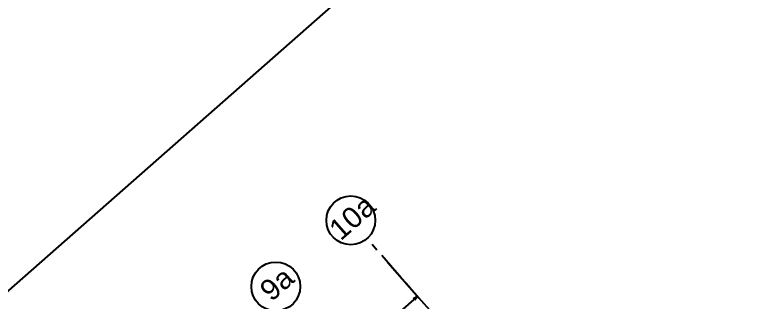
# Model space of a CAD drawing. Header units: millimetres. Extents: x 833946797 to 834440930, y 817746008 to 818399503.
# Drawn here: x 834299991 to 834332002, y 818043939 to 818056296 of the extents above; entities that cross this region are included whole.
import ezdxf

# ---------------------------------------------------------------- set-up
doc = ezdxf.new("R2010")
doc.units = ezdxf.units.MM
doc.header["$LTSCALE"] = 100
doc.linetypes.add('Grid Line', pattern=[22.224999999999994, 12.7, -3.174999999999999, 3.174999999999999, -3.174999999999999])
for name, color, linetype in [('DLN020__', 6, 'Continuous'), ('DLN030_1', 1, 'Continuous'), ('DLN051__', 7, 'Continuous')]:
    doc.layers.add(name, color=color, linetype=linetype)
doc.styles.get("Standard").update_dxf_attribs({"font": 'swiss.ttf'})
doc.styles.add('Swis721tBT', font='swissl.ttf')
doc.dimstyles.new('INTDIM', dxfattribs={"dimtxt": 200, "dimasz": 125, "dimexe": 100, "dimexo": 150, "dimgap": 80, "dimtad": 1, "dimdec": 0, "dimzin": 9, "dimdsep": 46, "dimtxsty": 'Swis721tBT', "dimblk": 'OPEN30', "dimcen": -125, "dimclrd": 256, "dimclre": 256, "dimclrt": 2, "dimaunit": 1, "dimadec": 1, "dimazin": 0, "dimtfac": 0.4444444444444444, "dimtdec": 0, "dimtix": 1, "dimtmove": 2, "dimatfit": 3, "dimldrblk": 'OPEN30', "dimfxl": 0, "dimtolj": 1, "dimlwd": -1, "dimlwe": -1, "dimarcsym": 0})

# ---------------------------------------------------------------- blocks, each defined once
blk = doc.blocks.new('_Open30')
at = {"color": 0, "linetype": 'ByBlock', "lineweight": -2}
for p, q in [((-1, 0.26794919), (0, 0)), ((0, 0), (-1, -0.26794919)), ((0, 0), (-1, 0))]:
    blk.add_line(p, q, dxfattribs=at)
blk = doc.blocks.new('*D30')
at = {"layer": 'Defpoints', "color": 0}
for p in [(834315938.6100206, 818045751.3765471), (834317314.1239, 818044188.4256722), (834265417.4671645, 818001288.9865495)]:
    blk.add_point(p, dxfattribs=at)
at = {"layer": 'DLN030_1', "linetype": 'Continuous'}
for p, q in [((834316037.7089597, 818045638.7737039), (834317380.1898594, 818044113.35711)), ((834266943.1187557, 817999858.1669255), (834317163.986776, 818044056.2937535)), ((834265516.5661036, 818001176.3837065), (834266859.047591, 817999650.9664446))]:
    blk.add_line(p, q, dxfattribs=at)
at = {"layer": 'DLN030_1', "xscale": 200, "yscale": 200, "zscale": 200}
for p, rotation in [((834317314.1239, 818044188.4256722), 41.35019658541407), ((834266792.9816316, 817999726.0350068), 221.350196585414)]:
    blk.add_blockref('_Open30', p, dxfattribs=dict(at, rotation=rotation))
at = {"layer": 'DLN030_1', "color": 2, "insert": (834291094.813788, 818022092.5010924), "char_height": 400, "attachment_point": 1, "rotation": 41.350196585414075, "line_spacing_factor": 0.9385317878468563, "style": 'Swis721tBT'}
blk.add_mtext('\\A1;67300', dxfattribs=at)

msp = doc.modelspace()

# ---------------------------------------------------------------- linework, layer by layer
at = {"color": 2}
msp.add_lwpolyline([(834427839.0369837, 818002704.1066916), (834318889.4698145, 817906820.3266928), (834242269.6120265, 817993880.9363731), (834351219.1792259, 818089764.7163411)], close=True, dxfattribs=at)
at = {"layer": 'DLN020__', "linetype": 'Grid Line'}
msp.add_line((834382686.5655731, 817969907.8827796), (834315133.461383, 818046666.2402908), dxfattribs=at)
at = {"layer": 'DLN020__', "linetype": 'Continuous'}
for centre in [(834314439.7688168, 818047454.4601989), (834311211.8206104, 818044613.623988)]:
    msp.add_circle(centre, 1050, dxfattribs=at)

# ---------------------------------------------------------------- texts
at = {"layer": 'DLN051__', "char_height": 900.0000000000005, "attachment_point": 1, "rotation": 41.35019582799572}
for s, insert in [('10a', (834313411.1720507, 818047226.5595042)), ('9a', (834310430.7713953, 818044603.5836806))]:
    msp.add_mtext_dynamic_manual_height_columns(s, width=1139.35347136853, gutter_width=1, heights=[0], dxfattribs=dict(at, insert=insert))

# ---------------------------------------------------------------- dimensions: what is measured, and where the dimension line sits
at = {"layer": 'DLN030_1'}
dim = msp.add_linear_dim(base=(834317314.1239, 818044188.4256722), p1=(834265417.4671644, 818001288.9865495), p2=(834315938.6100209, 818045751.3765472), angle=41.35019658541407, dimstyle='INTDIM', override={"dimtxt": 400, "dimasz": 200, "dimarcsym": 2}, dxfattribs=at)
dim.commit()
dim.dimension.update_dxf_attribs({"geometry": '*D30', "text_midpoint": (834291810.586377, 818022367.2037851), "dimtype": 160})

doc.saveas('drawing.dxf')
